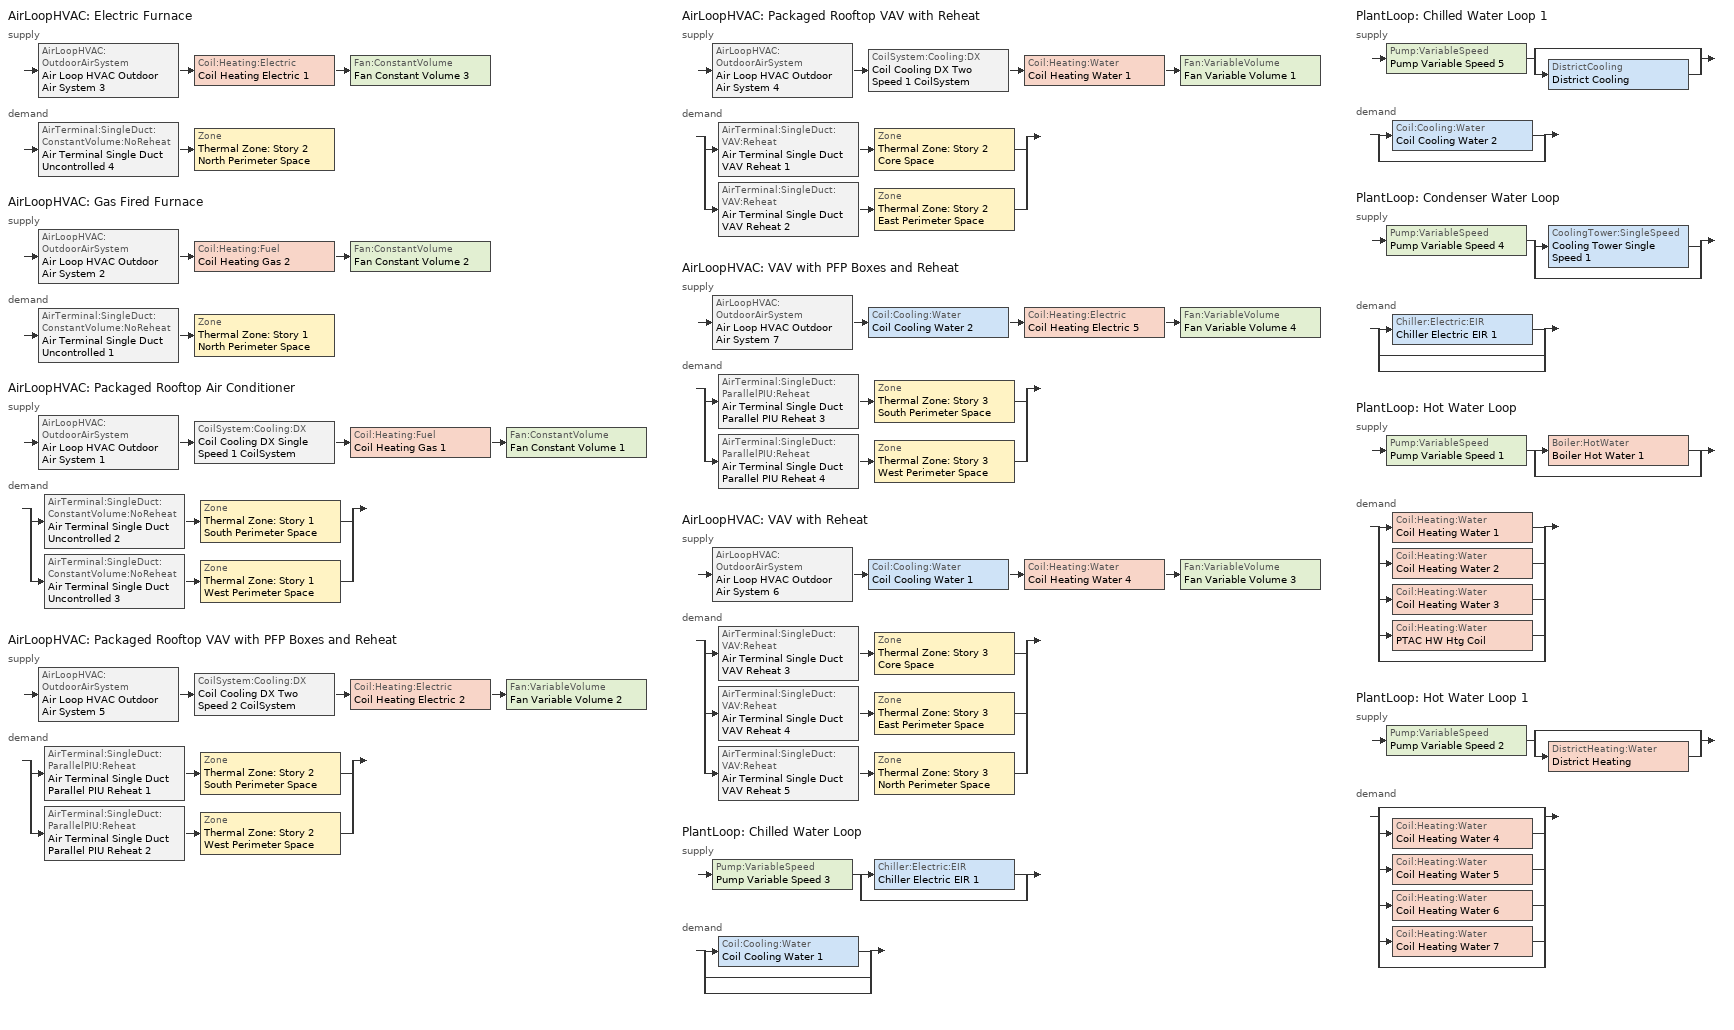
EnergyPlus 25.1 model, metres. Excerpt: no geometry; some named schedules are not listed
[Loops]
AirLoopHVAC 'Electric Furnace'
 supply: AirLoopHVAC:OutdoorAirSystem 'Air Loop HVAC Outdoor Air System 3' > Coil:Heating:Electric 'Coil Heating Electric 1' > Fan:ConstantVolume 'Fan Constant Volume 3'
 demand: AirTerminal:SingleDuct:ConstantVolume:NoReheat 'Air Terminal Single Duct Uncontrolled 4' > Zone 'Thermal Zone: Story 2 North Perimeter Space'
AirLoopHVAC 'Gas Fired Furnace'
 supply: AirLoopHVAC:OutdoorAirSystem 'Air Loop HVAC Outdoor Air System 2' > Coil:Heating:Fuel 'Coil Heating Gas 2' > Fan:ConstantVolume 'Fan Constant Volume 2'
 demand: AirTerminal:SingleDuct:ConstantVolume:NoReheat 'Air Terminal Single Duct Uncontrolled 1' > Zone 'Thermal Zone: Story 1 North Perimeter Space'
AirLoopHVAC 'Packaged Rooftop Air Conditioner'
 supply: AirLoopHVAC:OutdoorAirSystem 'Air Loop HVAC Outdoor Air System 1' > CoilSystem:Cooling:DX 'Coil Cooling DX Single Speed 1 CoilSystem' > Coil:Heating:Fuel 'Coil Heating Gas 1' > Fan:ConstantVolume 'Fan Constant Volume 1'
 demand: split
  | AirTerminal:SingleDuct:ConstantVolume:NoReheat 'Air Terminal Single Duct Uncontrolled 2' > Zone 'Thermal Zone: Story 1 South Perimeter Space'
  | AirTerminal:SingleDuct:ConstantVolume:NoReheat 'Air Terminal Single Duct Uncontrolled 3' > Zone 'Thermal Zone: Story 1 West Perimeter Space'
AirLoopHVAC 'Packaged Rooftop VAV with PFP Boxes and Reheat'
 supply: AirLoopHVAC:OutdoorAirSystem 'Air Loop HVAC Outdoor Air System 5' > CoilSystem:Cooling:DX 'Coil Cooling DX Two Speed 2 CoilSystem' > Coil:Heating:Electric 'Coil Heating Electric 2' > Fan:VariableVolume 'Fan Variable Volume 2'
 demand: split
  | AirTerminal:SingleDuct:ParallelPIU:Reheat 'Air Terminal Single Duct Parallel PIU Reheat 1' > Zone 'Thermal Zone: Story 2 South Perimeter Space'
  | AirTerminal:SingleDuct:ParallelPIU:Reheat 'Air Terminal Single Duct Parallel PIU Reheat 2' > Zone 'Thermal Zone: Story 2 West Perimeter Space'
AirLoopHVAC 'Packaged Rooftop VAV with Reheat'
 supply: AirLoopHVAC:OutdoorAirSystem 'Air Loop HVAC Outdoor Air System 4' > CoilSystem:Cooling:DX 'Coil Cooling DX Two Speed 1 CoilSystem' > Coil:Heating:Water 'Coil Heating Water 1' > Fan:VariableVolume 'Fan Variable Volume 1'
 demand: split
  | AirTerminal:SingleDuct:VAV:Reheat 'Air Terminal Single Duct VAV Reheat 1' > Zone 'Thermal Zone: Story 2 Core Space'
  | AirTerminal:SingleDuct:VAV:Reheat 'Air Terminal Single Duct VAV Reheat 2' > Zone 'Thermal Zone: Story 2 East Perimeter Space'
AirLoopHVAC 'VAV with PFP Boxes and Reheat'
 supply: AirLoopHVAC:OutdoorAirSystem 'Air Loop HVAC Outdoor Air System 7' > Coil:Cooling:Water 'Coil Cooling Water 2' > Coil:Heating:Electric 'Coil Heating Electric 5' > Fan:VariableVolume 'Fan Variable Volume 4'
 demand: split
  | AirTerminal:SingleDuct:ParallelPIU:Reheat 'Air Terminal Single Duct Parallel PIU Reheat 3' > Zone 'Thermal Zone: Story 3 South Perimeter Space'
  | AirTerminal:SingleDuct:ParallelPIU:Reheat 'Air Terminal Single Duct Parallel PIU Reheat 4' > Zone 'Thermal Zone: Story 3 West Perimeter Space'
AirLoopHVAC 'VAV with Reheat'
 supply: AirLoopHVAC:OutdoorAirSystem 'Air Loop HVAC Outdoor Air System 6' > Coil:Cooling:Water 'Coil Cooling Water 1' > Coil:Heating:Water 'Coil Heating Water 4' > Fan:VariableVolume 'Fan Variable Volume 3'
 demand: split
  | AirTerminal:SingleDuct:VAV:Reheat 'Air Terminal Single Duct VAV Reheat 3' > Zone 'Thermal Zone: Story 3 Core Space'
  | AirTerminal:SingleDuct:VAV:Reheat 'Air Terminal Single Duct VAV Reheat 4' > Zone 'Thermal Zone: Story 3 East Perimeter Space'
  | AirTerminal:SingleDuct:VAV:Reheat 'Air Terminal Single Duct VAV Reheat 5' > Zone 'Thermal Zone: Story 3 North Perimeter Space'
PlantLoop 'Chilled Water Loop'
 supply: Pump:VariableSpeed 'Pump Variable Speed 3' > split
  | Chiller:Electric:EIR 'Chiller Electric EIR 1'
  | bypass
 demand: split
  | Coil:Cooling:Water 'Coil Cooling Water 1'
  | bypass
  | bypass
PlantLoop 'Chilled Water Loop 1'
 supply: Pump:VariableSpeed 'Pump Variable Speed 5' > split
  | bypass
  | DistrictCooling 'District Cooling'
 demand: split
  | Coil:Cooling:Water 'Coil Cooling Water 2'
  | bypass
PlantLoop 'Condenser Water Loop'
 supply: Pump:VariableSpeed 'Pump Variable Speed 4' > split
  | CoolingTower:SingleSpeed 'Cooling Tower Single Speed 1'
  | bypass
 demand: split
  | Chiller:Electric:EIR 'Chiller Electric EIR 1'
  | bypass
  | bypass
PlantLoop 'Hot Water Loop'
 supply: Pump:VariableSpeed 'Pump Variable Speed 1' > split
  | Boiler:HotWater 'Boiler Hot Water 1'
  | bypass
 demand: split
  | Coil:Heating:Water 'Coil Heating Water 1'
  | Coil:Heating:Water 'Coil Heating Water 2'
  | Coil:Heating:Water 'Coil Heating Water 3'
  | Coil:Heating:Water 'PTAC HW Htg Coil'
  | bypass
PlantLoop 'Hot Water Loop 1'
 supply: Pump:VariableSpeed 'Pump Variable Speed 2' > split
  | bypass
  | DistrictHeating:Water 'District Heating'
 demand: split
  | bypass
  | Coil:Heating:Water 'Coil Heating Water 4'
  | Coil:Heating:Water 'Coil Heating Water 5'
  | Coil:Heating:Water 'Coil Heating Water 6'
  | Coil:Heating:Water 'Coil Heating Water 7'
  | bypass
[ZoneControl:Thermostat]
Name | Zone or ZoneList | Control Type Schedule | Control 1
Thermal Zone: Story 1 Core Space Thermostat | Thermal Zone: Story 1 Core Space | Thermal Zone: Story 1 Core Space Thermostat Schedule | Thermostat Setpoint Dual Setpoint 1
Thermal Zone: Story 1 North Perimeter Space Thermostat | Thermal Zone: Story 1 North Perimeter Space | Thermal Zone: Story 1 North Perimeter Space Thermostat Schedule | Thermostat Setpoint Dual Setpoint 3
Thermal Zone: Story 1 South Perimeter Space Thermostat | Thermal Zone: Story 1 South Perimeter Space | Thermal Zone: Story 1 South Perimeter Space Thermostat Schedule | Thermostat Setpoint Dual Setpoint 4
Thermal Zone: Story 1 West Perimeter Space Thermostat | Thermal Zone: Story 1 West Perimeter Space | Thermal Zone: Story 1 West Perimeter Space Thermostat Schedule | Thermostat Setpoint Dual Setpoint 5
Thermal Zone: Story 2 Core Space Thermostat | Thermal Zone: Story 2 Core Space | Thermal Zone: Story 2 Core Space Thermostat Schedule | Thermostat Setpoint Dual Setpoint 6
Thermal Zone: Story 2 East Perimeter Space Thermostat | Thermal Zone: Story 2 East Perimeter Space | Thermal Zone: Story 2 East Perimeter Space Thermostat Schedule | Thermostat Setpoint Dual Setpoint 7
Thermal Zone: Story 2 North Perimeter Space Thermostat | Thermal Zone: Story 2 North Perimeter Space | Thermal Zone: Story 2 North Perimeter Space Thermostat Schedule | Thermostat Setpoint Dual Setpoint 8
Thermal Zone: Story 2 South Perimeter Space Thermostat | Thermal Zone: Story 2 South Perimeter Space | Thermal Zone: Story 2 South Perimeter Space Thermostat Schedule | Thermostat Setpoint Dual Setpoint 9
Thermal Zone: Story 2 West Perimeter Space Thermostat | Thermal Zone: Story 2 West Perimeter Space | Thermal Zone: Story 2 West Perimeter Space Thermostat Schedule | Thermostat Setpoint Dual Setpoint 10
Thermal Zone: Story 3 Core Space Thermostat | Thermal Zone: Story 3 Core Space | Thermal Zone: Story 3 Core Space Thermostat Schedule | Thermostat Setpoint Dual Setpoint 11
Thermal Zone: Story 3 East Perimeter Space Thermostat | Thermal Zone: Story 3 East Perimeter Space | Thermal Zone: Story 3 East Perimeter Space Thermostat Schedule | Thermostat Setpoint Dual Setpoint 12
Thermal Zone: Story 3 North Perimeter Space Thermostat | Thermal Zone: Story 3 North Perimeter Space | Thermal Zone: Story 3 North Perimeter Space Thermostat Schedule | Thermostat Setpoint Dual Setpoint 13
Thermal Zone: Story 3 South Perimeter Space Thermostat | Thermal Zone: Story 3 South Perimeter Space | Thermal Zone: Story 3 South Perimeter Space Thermostat Schedule | Thermostat Setpoint Dual Setpoint 14
Thermal Zone: Story 3 West Perimeter Space Thermostat | Thermal Zone: Story 3 West Perimeter Space | Thermal Zone: Story 3 West Perimeter Space Thermostat Schedule | Thermostat Setpoint Dual Setpoint 15
[ThermostatSetpoint:DualSetpoint] Heating Setpoint Temperature Schedule=Large Office HtgSetp; Cooling Setpoint Temperature Schedule=Large Office ClgSetp
Thermostat Setpoint Dual Setpoint 1; Thermostat Setpoint Dual Setpoint 3; Thermostat Setpoint Dual Setpoint 4; Thermostat Setpoint Dual Setpoint 5; Thermostat Setpoint Dual Setpoint 6; Thermostat Setpoint Dual Setpoint 7; Thermostat Setpoint Dual Setpoint 8; Thermostat Setpoint Dual Setpoint 9; Thermostat Setpoint Dual Setpoint 10; Thermostat Setpoint Dual Setpoint 11; Thermostat Setpoint Dual Setpoint 12; Thermostat Setpoint Dual Setpoint 13; Thermostat Setpoint Dual Setpoint 14; Thermostat Setpoint Dual Setpoint 15
[ZoneHVAC:PackagedTerminalAirConditioner]
PTAC DX Clg HW Htg: Availability Schedule=Always On Discrete 1; Cooling Supply Air Flow Rate {m3/s}=Autosize; Heating Supply Air Flow Rate {m3/s}=Autosize; No Load Supply Air Flow Rate {m3/s}=Autosize; No Load Supply Air Flow Rate Control Set To Low Speed=No; Cooling Outdoor Air Flow Rate {m3/s}=Autosize; Heating Outdoor Air Flow Rate {m3/s}=Autosize; No Load Outdoor Air Flow Rate {m3/s}=Autosize; Supply Air Fan=PTAC Fan; Heating Coil=PTAC HW Htg Coil; Cooling Coil=PTAC 1 Spd DX Clg Coil; Fan Placement=DrawThrough; Supply Air Fan Operating Mode Schedule=Always Off Discrete
[Fan:OnOff]
PTAC Fan: Availability Schedule=Always On Discrete 1; Fan Total Efficiency=0.7; Pressure Rise {Pa}=250; Maximum Flow Rate {m3/s}=Autosize; Motor Efficiency=0.9; Motor In Airstream Fraction=1; Fan Power Ratio Function of Speed Ratio Curve=Fan On Off Power Curve; Fan Efficiency Ratio Function of Speed Ratio Curve=Fan On Off Efficiency Curve
[Coil:Heating:Water] U-Factor Times Area Value {W/K}=Autosize; Maximum Water Flow Rate {m3/s}=Autosize; Performance Input Method=UFactorTimesAreaAndDesignWaterFlowRate; Rated Capacity {W}=Autosize; Rated Inlet Water Temperature {C}=82.2; Rated Inlet Air Temperature {C}=16.6; Rated Outlet Water Temperature {C}=71.1; Rated Outlet Air Temperature {C}=32.2; Rated Ratio for Air and Water Convection=0.5
Name | Availability Schedule
PTAC HW Htg Coil | Always On Discrete 1
Coil Heating Water 2; Coil Heating Water 3; Coil Heating Water 5; Coil Heating Water 6; Coil Heating Water 7; Coil Heating Water 1; Coil Heating Water 4 | Always On Discrete
[Coil:Cooling:DX:SingleSpeed] Gross Rated Total Cooling Capacity {W}=Autosize; Gross Rated Sensible Heat Ratio=Autosize; Gross Rated Cooling COP {W/W}=3; Rated Air Flow Rate {m3/s}=Autosize; 2017 Rated Evaporator Fan Power Per Volume Flow Rate {W/(m3/s)}=773.3; Minimum Outdoor Dry-Bulb Temperature for Compressor Operation {C}=-25; Nominal Time for Condensate Removal to Begin {s}=0; Ratio of Initial Moisture Evaporation Rate and Steady State Latent Capacity=0; Maximum Cycling Rate {cycles/hr}=0; Latent Capacity Time Constant {s}=0; Condenser Type=AirCooled; Evaporative Condenser Effectiveness=0; Evaporative Condenser Pump Rated Power Consumption {W}=0; Crankcase Heater Capacity {W}=0; Maximum Outdoor Dry-Bulb Temperature for Crankcase Heater Operation {C}=0; Basin Heater Capacity {W/K}=0; Basin Heater Setpoint Temperature {C}=10
Name | Availability Schedule | Total Cooling Capacity Function of Temperature Curve | Total Cooling Capacity Function of Flow Fraction Curve | Energy Input Ratio Function of Temperature Curve | Energy Input Ratio Function of Flow Fraction Curve | Part Load Fraction Correlation Curve
PTAC 1 Spd DX Clg Coil | Always On Discrete 1 | OS:Curve:Biquadratic 13 | OS:Curve:Quadratic 17 | OS:Curve:Biquadratic 14 | OS:Curve:Quadratic 18 | OS:Curve:Quadratic 19
Coil Cooling DX Single Speed 1 | Always On Discrete | Curve Biquadratic 1 | Curve Quadratic 1 | Curve Biquadratic 2 | Curve Quadratic 2 | Curve Quadratic 3
[Zone equipment]
Thermal Zone: Story 1 Core Space: PTAC DX Clg HW Htg
Thermal Zone: Story 1 North Perimeter Space: Air Terminal Single Duct Uncontrolled 1
Thermal Zone: Story 1 South Perimeter Space: Air Terminal Single Duct Uncontrolled 2
Thermal Zone: Story 1 West Perimeter Space: Air Terminal Single Duct Uncontrolled 3
Thermal Zone: Story 2 Core Space: Air Terminal Single Duct VAV Reheat 1
Thermal Zone: Story 2 East Perimeter Space: Air Terminal Single Duct VAV Reheat 2
Thermal Zone: Story 2 North Perimeter Space: Air Terminal Single Duct Uncontrolled 4
Thermal Zone: Story 2 South Perimeter Space: Air Terminal Single Duct Parallel PIU Reheat 1
Thermal Zone: Story 2 West Perimeter Space: Air Terminal Single Duct Parallel PIU Reheat 2
Thermal Zone: Story 3 Core Space: Air Terminal Single Duct VAV Reheat 3
Thermal Zone: Story 3 East Perimeter Space: Air Terminal Single Duct VAV Reheat 4
Thermal Zone: Story 3 North Perimeter Space: Air Terminal Single Duct VAV Reheat 5
Thermal Zone: Story 3 South Perimeter Space: Air Terminal Single Duct Parallel PIU Reheat 3
Thermal Zone: Story 3 West Perimeter Space: Air Terminal Single Duct Parallel PIU Reheat 4
[Sizing:Zone] Zone Cooling Design Supply Air Temperature Input Method=SupplyAirTemperature; Zone Cooling Design Supply Air Temperature {C}=14; Zone Heating Design Supply Air Temperature Input Method=SupplyAirTemperature; Zone Heating Design Supply Air Temperature {C}=40; Zone Cooling Design Supply Air Humidity Ratio {kgWater/kgDryAir}=0.0085; Zone Heating Design Supply Air Humidity Ratio {kgWater/kgDryAir}=0.008; Cooling Design Air Flow Method=DesignDay; Cooling Design Air Flow Rate {m3/s}=0; Cooling Minimum Air Flow per Zone Floor Area {m3/s-m2}=0.000762; Cooling Minimum Air Flow {m3/s}=0; Cooling Minimum Air Flow Fraction=0; Heating Design Air Flow Method=DesignDay; Heating Design Air Flow Rate {m3/s}=0; Heating Maximum Air Flow per Zone Floor Area {m3/s-m2}=0.002032; Heating Maximum Air Flow {m3/s}=0.141576; Heating Maximum Air Flow Fraction=0.3; Account for Dedicated Outdoor Air System=No; Dedicated Outdoor Air System Control Strategy=NeutralSupplyAir; Dedicated Outdoor Air Low Setpoint Temperature for Design {C}=autosize; Dedicated Outdoor Air High Setpoint Temperature for Design {C}=autosize; Zone Load Sizing Method=Sensible Load Only No Latent Load; Zone Latent Cooling Design Supply Air Humidity Ratio Input Method=HumidityRatioDifference; Zone Cooling Design Supply Air Humidity Ratio Difference {kgWater/kgDryAir}=0.005; Zone Latent Heating Design Supply Air Humidity Ratio Input Method=HumidityRatioDifference; Zone Humidification Design Supply Air Humidity Ratio Difference {kgWater/kgDryAir}=0.005
Name | Design Specification Outdoor Air Object | Design Specification Zone Air Distribution Object
Thermal Zone: Story 1 Core Space | 90.1-2007 - Office - OpenOffice Ventilation | Thermal Zone: Story 1 Core Space Design Spec Zone Air Dist
Thermal Zone: Story 1 North Perimeter Space | 90.1-2007 - Office - OpenOffice Ventilation | Thermal Zone: Story 1 North Perimeter Space Design Spec Zone Air Dist
Thermal Zone: Story 1 South Perimeter Space | 90.1-2007 - Office - OpenOffice Ventilation | Thermal Zone: Story 1 South Perimeter Space Design Spec Zone Air Dist
Thermal Zone: Story 1 West Perimeter Space | 90.1-2007 - Office - OpenOffice Ventilation | Thermal Zone: Story 1 West Perimeter Space Design Spec Zone Air Dist
Thermal Zone: Story 2 Core Space | 90.1-2007 - Office - OpenOffice Ventilation | Thermal Zone: Story 2 Core Space Design Spec Zone Air Dist
Thermal Zone: Story 2 East Perimeter Space | 90.1-2007 - Office - OpenOffice Ventilation | Thermal Zone: Story 2 East Perimeter Space Design Spec Zone Air Dist
Thermal Zone: Story 2 North Perimeter Space | 90.1-2007 - Office - OpenOffice Ventilation | Thermal Zone: Story 2 North Perimeter Space Design Spec Zone Air Dist
Thermal Zone: Story 2 South Perimeter Space | 90.1-2007 - Office - OpenOffice Ventilation | Thermal Zone: Story 2 South Perimeter Space Design Spec Zone Air Dist
Thermal Zone: Story 2 West Perimeter Space | 90.1-2007 - Office - OpenOffice Ventilation | Thermal Zone: Story 2 West Perimeter Space Design Spec Zone Air Dist
Thermal Zone: Story 3 Core Space | 90.1-2007 - Office - OpenOffice Ventilation | Thermal Zone: Story 3 Core Space Design Spec Zone Air Dist
Thermal Zone: Story 3 East Perimeter Space | 90.1-2007 - Office - Corridor Ventilation | Thermal Zone: Story 3 East Perimeter Space Design Spec Zone Air Dist
Thermal Zone: Story 3 North Perimeter Space | 90.1-2007 - Office - OpenOffice Ventilation | Thermal Zone: Story 3 North Perimeter Space Design Spec Zone Air Dist
Thermal Zone: Story 3 South Perimeter Space | 90.1-2007 - Office - OpenOffice Ventilation | Thermal Zone: Story 3 South Perimeter Space Design Spec Zone Air Dist
Thermal Zone: Story 3 West Perimeter Space | 90.1-2007 - Office - OpenOffice Ventilation | Thermal Zone: Story 3 West Perimeter Space Design Spec Zone Air Dist
[DesignSpecification:ZoneAirDistribution] Zone Air Distribution Effectiveness in Cooling Mode=1; Zone Air Distribution Effectiveness in Heating Mode=1
Thermal Zone: Story 1 Core Space Design Spec Zone Air Dist; Thermal Zone: Story 1 North Perimeter Space Design Spec Zone Air Dist; Thermal Zone: Story 1 South Perimeter Space Design Spec Zone Air Dist; Thermal Zone: Story 1 West Perimeter Space Design Spec Zone Air Dist; Thermal Zone: Story 2 Core Space Design Spec Zone Air Dist; Thermal Zone: Story 2 East Perimeter Space Design Spec Zone Air Dist; Thermal Zone: Story 2 North Perimeter Space Design Spec Zone Air Dist; Thermal Zone: Story 2 South Perimeter Space Design Spec Zone Air Dist; Thermal Zone: Story 2 West Perimeter Space Design Spec Zone Air Dist; Thermal Zone: Story 3 Core Space Design Spec Zone Air Dist; Thermal Zone: Story 3 East Perimeter Space Design Spec Zone Air Dist; Thermal Zone: Story 3 North Perimeter Space Design Spec Zone Air Dist; Thermal Zone: Story 3 South Perimeter Space Design Spec Zone Air Dist; Thermal Zone: Story 3 West Perimeter Space Design Spec Zone Air Dist
[DesignSpecification:OutdoorAir] Outdoor Air Method=Sum; Outdoor Air Flow per Zone Floor Area {m3/s-m2}=0.0003048; Outdoor Air Flow per Zone {m3/s}=0; Outdoor Air Flow Air Changes per Hour {1/hr}=0
Name | Outdoor Air Flow per Person {m3/s-person}
90.1-2007 - Office - OpenOffice Ventilation | 0.00235974
90.1-2007 - Office - Corridor Ventilation | 0
[Coil:Heating:Electric] Availability Schedule=Always On Discrete; Efficiency=1; Nominal Capacity {W}=Autosize
Coil Heating Electric 3; Coil Heating Electric 4; Coil Heating Electric 6; Coil Heating Electric 7; Coil Heating Electric 1; Coil Heating Electric 2; Coil Heating Electric 5
[AirTerminal:SingleDuct:ConstantVolume:NoReheat] Availability Schedule=Always On Discrete; Maximum Air Flow Rate {m3/s}=AutoSize
Air Terminal Single Duct Uncontrolled 1; Air Terminal Single Duct Uncontrolled 2; Air Terminal Single Duct Uncontrolled 3; Air Terminal Single Duct Uncontrolled 4
[Controller:MechanicalVentilation] Availability Schedule=Always On Discrete; Demand Controlled Ventilation=No; System Outdoor Air Method=ZoneSum; Zone Maximum Outdoor Air Fraction=1; Design Specification Outdoor Air Object Name 1=90.1-2007 - Office - OpenOffice Ventilation
Name | Zone or ZoneList 1 | Design Specification Zone Air Distribution Object Name 1 | Zone or ZoneList 2 | Design Specification Outdoor Air Object Name 2 | Design Specification Zone Air Distribution Object Name 2 | Zone or ZoneList 3 | Design Specification Outdoor Air Object Name 3 | Design Specification Zone Air Distribution Object Name 3
Controller Mechanical Ventilation 2 | Thermal Zone: Story 1 North Perimeter Space | Thermal Zone: Story 1 North Perimeter Space Design Spec Zone Air Dist
Controller Mechanical Ventilation 1 | Thermal Zone: Story 1 South Perimeter Space | Thermal Zone: Story 1 South Perimeter Space Design Spec Zone Air Dist | Thermal Zone: Story 1 West Perimeter Space | 90.1-2007 - Office - OpenOffice Ventilation | Thermal Zone: Story 1 West Perimeter Space Design Spec Zone Air Dist
Controller Mechanical Ventilation 4 | Thermal Zone: Story 2 Core Space | Thermal Zone: Story 2 Core Space Design Spec Zone Air Dist | Thermal Zone: Story 2 East Perimeter Space | 90.1-2007 - Office - OpenOffice Ventilation | Thermal Zone: Story 2 East Perimeter Space Design Spec Zone Air Dist
Controller Mechanical Ventilation 3 | Thermal Zone: Story 2 North Perimeter Space | Thermal Zone: Story 2 North Perimeter Space Design Spec Zone Air Dist
Controller Mechanical Ventilation 5 | Thermal Zone: Story 2 South Perimeter Space | Thermal Zone: Story 2 South Perimeter Space Design Spec Zone Air Dist | Thermal Zone: Story 2 West Perimeter Space | 90.1-2007 - Office - OpenOffice Ventilation | Thermal Zone: Story 2 West Perimeter Space Design Spec Zone Air Dist
Controller Mechanical Ventilation 6 | Thermal Zone: Story 3 Core Space | Thermal Zone: Story 3 Core Space Design Spec Zone Air Dist | Thermal Zone: Story 3 East Perimeter Space | 90.1-2007 - Office - Corridor Ventilation | Thermal Zone: Story 3 East Perimeter Space Design Spec Zone Air Dist | Thermal Zone: Story 3 North Perimeter Space | 90.1-2007 - Office - OpenOffice Ventilation | Thermal Zone: Story 3 North Perimeter Space Design Spec Zone Air Dist
Controller Mechanical Ventilation 7 | Thermal Zone: Story 3 South Perimeter Space | Thermal Zone: Story 3 South Perimeter Space Design Spec Zone Air Dist | Thermal Zone: Story 3 West Perimeter Space | 90.1-2007 - Office - OpenOffice Ventilation | Thermal Zone: Story 3 West Perimeter Space Design Spec Zone Air Dist
[AirTerminal:SingleDuct:VAV:Reheat] Availability Schedule=Always On Discrete; Maximum Air Flow Rate {m3/s}=Autosize; Zone Minimum Air Flow Input Method=Constant; Constant Minimum Air Flow Fraction=0.3; Fixed Minimum Air Flow Rate {m3/s}=0; Maximum Hot Water or Steam Flow Rate {m3/s}=Autosize; Minimum Hot Water or Steam Flow Rate {m3/s}=0; Convergence Tolerance=0.001; Damper Heating Action=Normal; Maximum Flow per Zone Floor Area During Reheat {m3/s-m2}=Autocalculate; Maximum Flow Fraction During Reheat=Autocalculate; Maximum Reheat Air Temperature {C}=35
Name | Reheat Coil
Air Terminal Single Duct VAV Reheat 1 | Coil Heating Water 2
Air Terminal Single Duct VAV Reheat 2 | Coil Heating Water 3
Air Terminal Single Duct VAV Reheat 3 | Coil Heating Water 5
Air Terminal Single Duct VAV Reheat 4 | Coil Heating Water 6
Air Terminal Single Duct VAV Reheat 5 | Coil Heating Water 7
[AirTerminal:SingleDuct:ParallelPIU:Reheat] Availability Schedule=Always On Discrete; Maximum Primary Air Flow Rate {m3/s}=Autosize; Maximum Secondary Air Flow Rate {m3/s}=Autosize; Minimum Primary Air Flow Fraction=Autosize; Fan On Flow Fraction=Autosize; Maximum Hot Water or Steam Flow Rate {m3/s}=Autosize; Minimum Hot Water or Steam Flow Rate {m3/s}=0; Convergence Tolerance=0.001
Name | Fan | Reheat Coil
Air Terminal Single Duct Parallel PIU Reheat 1 | Fan Constant Volume 4 | Coil Heating Electric 3
Air Terminal Single Duct Parallel PIU Reheat 2 | Fan Constant Volume 5 | Coil Heating Electric 4
Air Terminal Single Duct Parallel PIU Reheat 3 | Fan Constant Volume 6 | Coil Heating Electric 6
Air Terminal Single Duct Parallel PIU Reheat 4 | Fan Constant Volume 7 | Coil Heating Electric 7
[Fan:ConstantVolume] Availability Schedule=Always On Discrete; Fan Total Efficiency=0.7; Maximum Flow Rate {m3/s}=AutoSize; Motor Efficiency=0.9; Motor In Airstream Fraction=1
Name | Pressure Rise {Pa}
Fan Constant Volume 4; Fan Constant Volume 5; Fan Constant Volume 6; Fan Constant Volume 7 | 300
Fan Constant Volume 3; Fan Constant Volume 2; Fan Constant Volume 1 | 500
[AirLoopHVAC] Design Supply Air Flow Rate {m3/s}=AutoSize
Electric Furnace; Gas Fired Furnace; Packaged Rooftop Air Conditioner; Packaged Rooftop VAV with PFP Boxes and Reheat; Packaged Rooftop VAV with Reheat; VAV with PFP Boxes and Reheat; VAV with Reheat
[Sizing:System] Type of Load to Size On=Sensible; Design Outdoor Air Flow Rate {m3/s}=Autosize; Preheat Design Temperature {C}=7; Preheat Design Humidity Ratio {kgWater/kgDryAir}=0.008; Precool Design Temperature {C}=12.8; Precool Design Humidity Ratio {kgWater/kgDryAir}=0.008; Central Cooling Design Supply Air Temperature {C}=12.8; Type of Zone Sum to Use=NonCoincident; 100% Outdoor Air in Cooling=Yes; 100% Outdoor Air in Heating=Yes; Central Cooling Design Supply Air Humidity Ratio {kgWater/kgDryAir}=0.0085; Central Heating Design Supply Air Humidity Ratio {kgWater/kgDryAir}=0.008; Cooling Supply Air Flow Rate Method=DesignDay; Cooling Supply Air Flow Rate {m3/s}=0; Heating Supply Air Flow Rate Method=DesignDay; Heating Supply Air Flow Rate {m3/s}=0; System Outdoor Air Method=ZoneSum; Zone Maximum Outdoor Air Fraction=1; Cooling Design Capacity Method=CoolingDesignCapacity; Cooling Design Capacity {W}=autosize; Heating Design Capacity Method=HeatingDesignCapacity; Heating Design Capacity {W}=autosize; Central Cooling Capacity Control Method=OnOff
Name | Central Heating Maximum System Air Flow Ratio | Central Heating Design Supply Air Temperature {C}
Electric Furnace; Gas Fired Furnace; Packaged Rooftop Air Conditioner | 1 | 40
Packaged Rooftop VAV with PFP Boxes and Reheat; VAV with PFP Boxes and Reheat | 0.3 | 16.7
Packaged Rooftop VAV with Reheat; VAV with Reheat | 0.3 | 12.8
[Controller:OutdoorAir] Minimum Outdoor Air Flow Rate {m3/s}=Autosize; Maximum Outdoor Air Flow Rate {m3/s}=Autosize; Economizer Control Type=NoEconomizer; Economizer Control Action Type=ModulateFlow; Economizer Maximum Limit Dry-Bulb Temperature {C}=28; Economizer Maximum Limit Enthalpy {J/kg}=64000; Economizer Minimum Limit Dry-Bulb Temperature {C}=-100; Lockout Type=NoLockout; Minimum Limit Type=FixedMinimum; High Humidity Control=No; High Humidity Outdoor Air Flow Ratio=1; Control High Indoor Humidity Based on Outdoor Humidity Ratio=Yes; Heat Recovery Bypass Control Type=BypassWhenWithinEconomizerLimits
Name | Mechanical Ventilation Controller
Controller Outdoor Air 3 | Controller Mechanical Ventilation 3
Controller Outdoor Air 2 | Controller Mechanical Ventilation 2
Controller Outdoor Air 1 | Controller Mechanical Ventilation 1
Controller Outdoor Air 5 | Controller Mechanical Ventilation 5
Controller Outdoor Air 4 | Controller Mechanical Ventilation 4
Controller Outdoor Air 7 | Controller Mechanical Ventilation 7
Controller Outdoor Air 6 | Controller Mechanical Ventilation 6
[SetpointManager:MixedAir] Control Variable=Temperature
Node 50 OS Default SPM; Node 51 OS Default SPM; Node 40 OS Default SPM; Node 41 OS Default SPM; Node 27 OS Default SPM; Node 28 OS Default SPM; Node 29 OS Default SPM; Node 91 OS Default SPM; Node 92 OS Default SPM; Node 93 OS Default SPM; Node 60 OS Default SPM; Node 61 OS Default SPM; Node 62 OS Default SPM; Node 180 OS Default SPM; Node 181 OS Default SPM; Node 182 OS Default SPM; Node 108 OS Default SPM; Node 109 OS Default SPM; Node 110 OS Default SPM
[SetpointManager:SingleZone:Reheat] Control Variable=Temperature; Minimum Supply Air Temperature {C}=-99; Maximum Supply Air Temperature {C}=99
Name | Control Zone
Setpoint Manager Single Zone Reheat 3 | Thermal Zone: Story 2 North Perimeter Space
Setpoint Manager Single Zone Reheat 2 | Thermal Zone: Story 1 North Perimeter Space
Setpoint Manager Single Zone Reheat 1 | Thermal Zone: Story 1 South Perimeter Space
[Coil:Heating:Fuel] Availability Schedule=Always On Discrete; Fuel Type=NaturalGas; Burner Efficiency=0.8; Nominal Capacity {W}=AutoSize; On Cycle Parasitic Electric Load {W}=0; Off Cycle Parasitic Fuel Load {W}=0
Coil Heating Gas 2; Coil Heating Gas 1
[CoilSystem:Cooling:DX] Availability Schedule=Always On Discrete
Name | Cooling Coil
Coil Cooling DX Single Speed 1 CoilSystem | Coil Cooling DX Single Speed 1
Coil Cooling DX Two Speed 2 CoilSystem | Coil Cooling DX Two Speed 2
Coil Cooling DX Two Speed 1 CoilSystem | Coil Cooling DX Two Speed 1
[Coil:Cooling:DX:TwoSpeed] Availability Schedule=Always On Discrete; High Speed Gross Rated Total Cooling Capacity {W}=Autosize; High Speed Rated Sensible Heat Ratio=Autosize; High Speed Gross Rated Cooling COP {W/W}=3; High Speed Rated Air Flow Rate {m3/s}=Autosize; Low Speed Gross Rated Total Cooling Capacity {W}=Autosize; Low Speed Gross Rated Sensible Heat Ratio=0.69; Low Speed Gross Rated Cooling COP {W/W}=3; Low Speed Rated Air Flow Rate {m3/s}=Autosize; Condenser Type=AirCooled; Minimum Outdoor Dry-Bulb Temperature for Compressor Operation {C}=-25; High Speed Evaporative Condenser Effectiveness=0; Low Speed Evaporative Condenser Effectiveness=0; Basin Heater Capacity {W/K}=10; Basin Heater Setpoint Temperature {C}=2
Name | Total Cooling Capacity Function of Temperature Curve | Total Cooling Capacity Function of Flow Fraction Curve | Energy Input Ratio Function of Temperature Curve | Energy Input Ratio Function of Flow Fraction Curve | Part Load Fraction Correlation Curve | Low Speed Total Cooling Capacity Function of Temperature Curve | Low Speed Energy Input Ratio Function of Temperature Curve
Coil Cooling DX Two Speed 2 | Curve Biquadratic 7 | Curve Quadratic 7 | Curve Biquadratic 8 | Curve Quadratic 8 | Curve Quadratic 9 | Curve Biquadratic 9 | Curve Biquadratic 10
Coil Cooling DX Two Speed 1 | Curve Biquadratic 3 | Curve Quadratic 4 | Curve Biquadratic 4 | Curve Quadratic 5 | Curve Quadratic 6 | Curve Biquadratic 5 | Curve Biquadratic 6
[Fan:VariableVolume] Availability Schedule=Always On Discrete; Fan Total Efficiency=0.6045; Pressure Rise {Pa}=500; Maximum Flow Rate {m3/s}=AutoSize; Fan Power Minimum Flow Rate Input Method=FixedFlowRate; Fan Power Minimum Flow Fraction=0; Fan Power Minimum Air Flow Rate {m3/s}=0; Motor Efficiency=0.93; Motor In Airstream Fraction=1; Fan Power Coefficient 1=0.0407599; Fan Power Coefficient 2=0.088045; Fan Power Coefficient 3=-0.0729261; Fan Power Coefficient 4=0.94374; Fan Power Coefficient 5=0
Fan Variable Volume 2; Fan Variable Volume 1; Fan Variable Volume 4; Fan Variable Volume 3
[SetpointManager:Scheduled] Control Variable=Temperature
Name | Schedule
Setpoint Manager Scheduled 3 | Deck_Temperature 1
Setpoint Manager Scheduled 1 | Deck_Temperature
Setpoint Manager Scheduled 7 | Deck_Temperature 3
Setpoint Manager Scheduled 4 | Deck_Temperature 2
Setpoint Manager Scheduled 5 | Hot_Water_Temperature 1
Setpoint Manager Scheduled 6 | Chilled_Water_Temperature 1
Setpoint Manager Scheduled 8 | Chilled_Water_Temperature 2
Setpoint Manager Scheduled 2 | Hot_Water_Temperature
[Controller:WaterCoil] Control Variable=Temperature; Actuator Variable=Flow; Controller Convergence Tolerance {deltaC}=Autosize; Maximum Actuated Flow {m3/s}=Autosize; Minimum Actuated Flow {m3/s}=0
Name | Action
Controller Water Coil 1; Controller Water Coil 2 | Normal
Controller Water Coil 4; Controller Water Coil 3 | Reverse
[Coil:Cooling:Water] Availability Schedule=Always On Discrete; Design Water Flow Rate {m3/s}=Autosize; Design Air Flow Rate {m3/s}=Autosize; Design Inlet Water Temperature {C}=Autosize; Design Inlet Air Temperature {C}=Autosize; Design Outlet Air Temperature {C}=Autosize; Design Inlet Air Humidity Ratio {kgWater/kgDryAir}=Autosize; Design Outlet Air Humidity Ratio {kgWater/kgDryAir}=Autosize; Type of Analysis=SimpleAnalysis; Heat Exchanger Configuration=CounterFlow
Coil Cooling Water 2; Coil Cooling Water 1
[PlantLoop] Fluid Type=Water; Maximum Loop Temperature {C}=100; Minimum Loop Temperature {C}=0; Maximum Loop Flow Rate {m3/s}=Autosize; Minimum Loop Flow Rate {m3/s}=0; Plant Loop Volume {m3}=Autocalculate; Load Distribution Scheme=Optimal; Plant Loop Demand Calculation Scheme=SingleSetpoint; Common Pipe Simulation=None
Name | Plant Equipment Operation Scheme
Chilled Water Loop | Chilled Water Loop Operation Scheme List
Chilled Water Loop 1 | Chilled Water Loop 1 Operation Scheme List
Condenser Water Loop | Condenser Water Loop Operation Scheme List
Hot Water Loop | Hot Water Loop Operation Scheme List
Hot Water Loop 1 | Hot Water Loop 1 Operation Scheme List
[PlantEquipmentOperationSchemes] Control Scheme 1 Schedule=Always On Discrete
Name | Control Scheme 1
Chilled Water Loop Operation Scheme List | Chilled Water Loop Cooling Operation Scheme
Chilled Water Loop 1 Operation Scheme List | Chilled Water Loop 1 Cooling Operation Scheme
Condenser Water Loop Operation Scheme List | Condenser Water Loop Cooling Operation Scheme
Hot Water Loop Operation Scheme List | Hot Water Loop Heating Operation Scheme
Hot Water Loop 1 Operation Scheme List | Hot Water Loop 1 Heating Operation Scheme
[PlantEquipmentOperation:CoolingLoad] Load Range 1 Lower Limit {W}=0; Load Range 1 Upper Limit {W}=1000000000
Name | Range 1 Equipment List
Chilled Water Loop Cooling Operation Scheme | Chilled Water Loop Cooling Equipment List
Chilled Water Loop 1 Cooling Operation Scheme | Chilled Water Loop 1 Cooling Equipment List
Condenser Water Loop Cooling Operation Scheme | Condenser Water Loop Cooling Equipment List
[PlantEquipmentList]
Chilled Water Loop Cooling Equipment List: Chiller Electric EIR 1
Chilled Water Loop 1 Cooling Equipment List: District Cooling
Condenser Water Loop Cooling Equipment List: Cooling Tower Single Speed 1
Hot Water Loop Heating Equipment List: Boiler Hot Water 1
Hot Water Loop 1 Heating Equipment List: District Heating
[Sizing:Plant]
Name | Loop Type | Design Loop Exit Temperature {C} | Loop Design Temperature Difference {deltaC}
Chilled Water Loop; Chilled Water Loop 1 | Cooling | 7.22 | 6.67
Condenser Water Loop | Condenser | 29.4 | 5.6
Hot Water Loop; Hot Water Loop 1 | Heating | 82 | 11
[Pump:VariableSpeed] Design Maximum Flow Rate {m3/s}=Autosize; Design Pump Head {Pa}=179352; Design Power Consumption {W}=Autosize; Motor Efficiency=0.9; Fraction of Motor Inefficiencies to Fluid Stream=0; Coefficient 1 of the Part Load Performance Curve=0; Coefficient 2 of the Part Load Performance Curve=1; Coefficient 3 of the Part Load Performance Curve=0; Coefficient 4 of the Part Load Performance Curve=0; Design Minimum Flow Rate {m3/s}=0; Pump Control Type=Intermittent
Pump Variable Speed 3; Pump Variable Speed 5; Pump Variable Speed 4; Pump Variable Speed 1; Pump Variable Speed 2
[Chiller:Electric:EIR]
Chiller Electric EIR 1: Reference Capacity {W}=Autosize; Reference COP {W/W}=5.5; Reference Leaving Chilled Water Temperature {C}=6.67; Reference Entering Condenser Fluid Temperature {C}=29.4; Reference Chilled Water Flow Rate {m3/s}=Autosize; Reference Condenser Fluid Flow Rate {m3/s}=Autosize; Cooling Capacity Function of Temperature Curve=Curve Biquadratic 11; Electric Input to Cooling Output Ratio Function of Temperature Curve=Curve Biquadratic 12; Electric Input to Cooling Output Ratio Function of Part Load Ratio Curve=Curve Quadratic 10; Minimum Part Load Ratio=0.1; Maximum Part Load Ratio=1; Optimum Part Load Ratio=1; Minimum Unloading Ratio=0.2; Condenser Type=WaterCooled; Condenser Fan Power Ratio {W/W}=0; Fraction of Compressor Electric Consumption Rejected by Condenser=1; Leaving Chilled Water Lower Temperature Limit {C}=2; Chiller Flow Mode=NotModulated; Design Heat Recovery Water Flow Rate {m3/s}=0; Sizing Factor=1
[DistrictCooling]
District Cooling: Nominal Capacity {W}=1000000
[CoolingTower:SingleSpeed]
Cooling Tower Single Speed 1: Design Water Flow Rate {m3/s}=Autosize; Design Air Flow Rate {m3/s}=Autosize; Design Fan Power {W}=Autosize; Design U-Factor Times Area Value {W/K}=Autosize; Free Convection Regime Air Flow Rate {m3/s}=Autosize; Free Convection Regime Air Flow Rate Sizing Factor=0.1; Free Convection Regime U-Factor Times Area Value {W/K}=Autosize; Free Convection U-Factor Times Area Value Sizing Factor=0.1; Performance Input Method=UFactorTimesAreaAndDesignWaterFlowRate; Heat Rejection Capacity and Nominal Capacity Sizing Ratio=1.25; Free Convection Capacity {W}=0; Free Convection Nominal Capacity Sizing Factor=0.1; Design Inlet Air Dry-Bulb Temperature {C}=35; Design Inlet Air Wet-Bulb Temperature {C}=25.6; Design Approach Temperature {deltaC}=Autosize; Design Range Temperature {deltaC}=Autosize; Basin Heater Capacity {W/K}=0; Basin Heater Setpoint Temperature {C}=2; Evaporation Loss Factor {percent/K}=0.2; Drift Loss Percent {percent}=0.008; Blowdown Concentration Ratio=3; Capacity Control=FanCycling; Number of Cells=1; Cell Control=MinimalCell; Cell Minimum  Water Flow Rate Fraction=0.33; Cell Maximum Water Flow Rate Fraction=2.5; Sizing Factor=1
[PlantEquipmentOperation:HeatingLoad] Load Range 1 Lower Limit {W}=0; Load Range 1 Upper Limit {W}=1000000000
Name | Range 1 Equipment List
Hot Water Loop Heating Operation Scheme | Hot Water Loop Heating Equipment List
Hot Water Loop 1 Heating Operation Scheme | Hot Water Loop 1 Heating Equipment List
[Boiler:HotWater]
Boiler Hot Water 1: Fuel Type=FuelOilNo1; Nominal Capacity {W}=Autosize; Nominal Thermal Efficiency=0.8; Efficiency Curve Temperature Evaluation Variable=LeavingBoiler; Normalized Boiler Efficiency Curve=Boiler Efficiency; Design Water Flow Rate {m3/s}=Autosize; Minimum Part Load Ratio=0; Maximum Part Load Ratio=1; Optimum Part Load Ratio=1; Water Outlet Upper Temperature Limit {C}=99; Boiler Flow Mode=ConstantFlow; On Cycle Parasitic Electric Load {W}=0; Sizing Factor=1
[DistrictHeating:Water]
District Heating: Nominal Capacity {W}=1000000
[SetpointManager:FollowOutdoorAirTemperature]
Setpoint Manager Follow Outdoor Air Temperature 1: Control Variable=Temperature; Reference Temperature Type=OutdoorAirWetBulb; Offset Temperature Difference {deltaC}=1.5; Maximum Setpoint Temperature {C}=80; Minimum Setpoint Temperature {C}=6
[Schedule:Compact]
Thermal Zone: Story 1 Core Space Thermostat Schedule; Thermal Zone: Story 1 North Perimeter Space Thermostat Schedule; Thermal Zone: Story 1 South Perimeter Space Thermostat Schedule; Thermal Zone: Story 1 West Perimeter Space Thermostat Schedule; Thermal Zone: Story 2 Core Space Thermostat Schedule; Thermal Zone: Story 2 East Perimeter Space Thermostat Schedule; Thermal Zone: Story 2 North Perimeter Space Thermostat Schedule; Thermal Zone: Story 2 South Perimeter Space Thermostat Schedule; Thermal Zone: Story 2 West Perimeter Space Thermostat Schedule; Thermal Zone: Story 3 Core Space Thermostat Schedule; Thermal Zone: Story 3 East Perimeter Space Thermostat Schedule; Thermal Zone: Story 3 North Perimeter Space Thermostat Schedule; Thermal Zone: Story 3 South Perimeter Space Thermostat Schedule; Thermal Zone: Story 3 West Perimeter Space Thermostat Schedule: Through: 12/31, For: AllDays, Until: 24:00, 4
[Schedule:Day:Interval]
Large Office HtgSetp Rule 1 Day Schedule; Large Office HtgSetp Summer Design Day: No, 24:00, 15.6
Large Office HtgSetp Default Schedule: No, 06:00, 15.6, 22:00, 21, 24:00, 15.6
Large Office HtgSetp Rule 2 Day Schedule: No, 06:00, 15.6, 18:00, 21, 24:00, 15.6
Large Office HtgSetp Winter Design Day: No, 24:00, 21
Large Office ClgSetp Rule 1 Day Schedule; Large Office ClgSetp Winter Design Day: No, 24:00, 26.7
Large Office ClgSetp Default Schedule; Large Office ClgSetp Summer Design Day: No, 06:00, 26.7, 22:00, 24, 24:00, 26.7
Large Office ClgSetp Rule 2 Day Schedule: No, 06:00, 26.7, 18:00, 24, 24:00, 26.7
Chilled_Water_Temperature_Default 1; Chilled_Water_Temperature_Default 2; Chilled_Water_Temperature_Summer_Design_Day 1; Chilled_Water_Temperature_Summer_Design_Day 2; Chilled_Water_Temperature_Winter_Design_Day 1; Chilled_Water_Temperature_Winter_Design_Day 2: No, 24:00, 6.7
Deck_Temperature_Default; Deck_Temperature_Default 1; Deck_Temperature_Default 2; Deck_Temperature_Default 3; Deck_Temperature_Summer_Design_Day; Deck_Temperature_Summer_Design_Day 1; Deck_Temperature_Summer_Design_Day 2; Deck_Temperature_Summer_Design_Day 3; Deck_Temperature_Winter_Design_Day; Deck_Temperature_Winter_Design_Day 1; Deck_Temperature_Winter_Design_Day 2; Deck_Temperature_Winter_Design_Day 3: No, 24:00, 12.8
Hot_Water_Temperature_Default; Hot_Water_Temperature_Default 1; Hot_Water_Temperature_Summer_Design_Day; Hot_Water_Temperature_Summer_Design_Day 1; Hot_Water_Temperature_Winter_Design_Day; Hot_Water_Temperature_Winter_Design_Day 1: No, 24:00, 67
[Schedule:Week:Daily]
Schedule:Week:Daily {9cb198a9-0971-4e0a-b438-0460d33db755}: Large Office HtgSetp Rule 1 Day Schedule, Large Office HtgSetp Default Schedule, Large Office HtgSetp Default Schedule, Large Office HtgSetp Default Schedule, Large Office HtgSetp Default Schedule, Large Office HtgSetp Default Schedule, Large Office HtgSetp Rule 2 Day Schedule, Large Office HtgSetp Default Schedule, Large Office HtgSetp Summer Design Day, Large Office HtgSetp Winter Design Day, Large Office HtgSetp Default Schedule, Large Office HtgSetp Default Schedule
Schedule:Week:Daily {f6675177-2cb9-4cea-8939-af2c6a593938}: Large Office ClgSetp Rule 1 Day Schedule, Large Office ClgSetp Default Schedule, Large Office ClgSetp Default Schedule, Large Office ClgSetp Default Schedule, Large Office ClgSetp Default Schedule, Large Office ClgSetp Default Schedule, Large Office ClgSetp Rule 2 Day Schedule, Large Office ClgSetp Default Schedule, Large Office ClgSetp Summer Design Day, Large Office ClgSetp Winter Design Day, Large Office ClgSetp Default Schedule, Large Office ClgSetp Default Schedule
Schedule:Week:Daily {88477f55-f13c-49c2-957e-000985dee999}: Chilled_Water_Temperature_Default 1, Chilled_Water_Temperature_Default 1, Chilled_Water_Temperature_Default 1, Chilled_Water_Temperature_Default 1, Chilled_Water_Temperature_Default 1, Chilled_Water_Temperature_Default 1, Chilled_Water_Temperature_Default 1, Chilled_Water_Temperature_Default 1, Chilled_Water_Temperature_Summer_Design_Day 1, Chilled_Water_Temperature_Winter_Design_Day 1, Chilled_Water_Temperature_Default 1, Chilled_Water_Temperature_Default 1
Schedule:Week:Daily {4059069f-c436-4f09-b23c-66f5fd7e2f69}: Chilled_Water_Temperature_Default 2, Chilled_Water_Temperature_Default 2, Chilled_Water_Temperature_Default 2, Chilled_Water_Temperature_Default 2, Chilled_Water_Temperature_Default 2, Chilled_Water_Temperature_Default 2, Chilled_Water_Temperature_Default 2, Chilled_Water_Temperature_Default 2, Chilled_Water_Temperature_Summer_Design_Day 2, Chilled_Water_Temperature_Winter_Design_Day 2, Chilled_Water_Temperature_Default 2, Chilled_Water_Temperature_Default 2
Schedule:Week:Daily {7eac390d-e0a6-4abd-b122-28ef3a01c8a0}: Deck_Temperature_Default, Deck_Temperature_Default, Deck_Temperature_Default, Deck_Temperature_Default, Deck_Temperature_Default, Deck_Temperature_Default, Deck_Temperature_Default, Deck_Temperature_Default, Deck_Temperature_Summer_Design_Day, Deck_Temperature_Winter_Design_Day, Deck_Temperature_Default, Deck_Temperature_Default
Schedule:Week:Daily {923ed7d2-eacd-4f5d-af52-01f1b5d6c777}: Deck_Temperature_Default 1, Deck_Temperature_Default 1, Deck_Temperature_Default 1, Deck_Temperature_Default 1, Deck_Temperature_Default 1, Deck_Temperature_Default 1, Deck_Temperature_Default 1, Deck_Temperature_Default 1, Deck_Temperature_Summer_Design_Day 1, Deck_Temperature_Winter_Design_Day 1, Deck_Temperature_Default 1, Deck_Temperature_Default 1
Schedule:Week:Daily {934fba88-389e-4a39-b02a-fda952185042}: Deck_Temperature_Default 2, Deck_Temperature_Default 2, Deck_Temperature_Default 2, Deck_Temperature_Default 2, Deck_Temperature_Default 2, Deck_Temperature_Default 2, Deck_Temperature_Default 2, Deck_Temperature_Default 2, Deck_Temperature_Summer_Design_Day 2, Deck_Temperature_Winter_Design_Day 2, Deck_Temperature_Default 2, Deck_Temperature_Default 2
Schedule:Week:Daily {c8bba923-19a1-4c3c-aac0-93c9ddf6a9a9}: Deck_Temperature_Default 3, Deck_Temperature_Default 3, Deck_Temperature_Default 3, Deck_Temperature_Default 3, Deck_Temperature_Default 3, Deck_Temperature_Default 3, Deck_Temperature_Default 3, Deck_Temperature_Default 3, Deck_Temperature_Summer_Design_Day 3, Deck_Temperature_Winter_Design_Day 3, Deck_Temperature_Default 3, Deck_Temperature_Default 3
Schedule:Week:Daily {0dec59f1-1cde-47b4-9298-ff8485c38dec}: Hot_Water_Temperature_Default, Hot_Water_Temperature_Default, Hot_Water_Temperature_Default, Hot_Water_Temperature_Default, Hot_Water_Temperature_Default, Hot_Water_Temperature_Default, Hot_Water_Temperature_Default, Hot_Water_Temperature_Default, Hot_Water_Temperature_Summer_Design_Day, Hot_Water_Temperature_Winter_Design_Day, Hot_Water_Temperature_Default, Hot_Water_Temperature_Default
Schedule:Week:Daily {84a9c29d-f82e-443a-9de0-8bc267d5e6ac}: Hot_Water_Temperature_Default 1, Hot_Water_Temperature_Default 1, Hot_Water_Temperature_Default 1, Hot_Water_Temperature_Default 1, Hot_Water_Temperature_Default 1, Hot_Water_Temperature_Default 1, Hot_Water_Temperature_Default 1, Hot_Water_Temperature_Default 1, Hot_Water_Temperature_Summer_Design_Day 1, Hot_Water_Temperature_Winter_Design_Day 1, Hot_Water_Temperature_Default 1, Hot_Water_Temperature_Default 1
[Schedule:Year]
Large Office HtgSetp: Schedule:Week:Daily {9cb198a9-0971-4e0a-b438-0460d33db755}, 1, 1, 12, 31
Large Office ClgSetp: Schedule:Week:Daily {f6675177-2cb9-4cea-8939-af2c6a593938}, 1, 1, 12, 31
Chilled_Water_Temperature 1: Schedule:Week:Daily {88477f55-f13c-49c2-957e-000985dee999}, 1, 1, 12, 31
Chilled_Water_Temperature 2: Schedule:Week:Daily {4059069f-c436-4f09-b23c-66f5fd7e2f69}, 1, 1, 12, 31
Deck_Temperature: Schedule:Week:Daily {7eac390d-e0a6-4abd-b122-28ef3a01c8a0}, 1, 1, 12, 31
Deck_Temperature 1: Schedule:Week:Daily {923ed7d2-eacd-4f5d-af52-01f1b5d6c777}, 1, 1, 12, 31
Deck_Temperature 2: Schedule:Week:Daily {934fba88-389e-4a39-b02a-fda952185042}, 1, 1, 12, 31
Deck_Temperature 3: Schedule:Week:Daily {c8bba923-19a1-4c3c-aac0-93c9ddf6a9a9}, 1, 1, 12, 31
Hot_Water_Temperature: Schedule:Week:Daily {0dec59f1-1cde-47b4-9298-ff8485c38dec}, 1, 1, 12, 31
Hot_Water_Temperature 1: Schedule:Week:Daily {84a9c29d-f82e-443a-9de0-8bc267d5e6ac}, 1, 1, 12, 31
[Schedule:Constant]
Always On Discrete 1: Schedule Type Limits 1, 1
Always Off Discrete: Schedule Type Limits 1, 0
Always On Discrete: Schedule Type Limits 2, 1
[Curve:Exponent]
Fan On Off Power Curve: Coefficient1 Constant=1; Coefficient2 Constant=0; Coefficient3 Constant=0; Minimum Value of x=0; Maximum Value of x=1
[Curve:Cubic]
Fan On Off Efficiency Curve: Coefficient1 Constant=1; Coefficient2 x=0; Coefficient3 x**2=0; Coefficient4 x**3=0; Minimum Value of x=0; Maximum Value of x=1
[Curve:Biquadratic]
Name | Coefficient1 Constant | Coefficient2 x | Coefficient3 x**2 | Coefficient4 y | Coefficient5 y**2 | Coefficient6 x*y | Minimum Value of x | Maximum Value of x | Minimum Value of y | Maximum Value of y | Input Unit Type for X | Input Unit Type for Y | Output Unit Type
OS:Curve:Biquadratic 13; Curve Biquadratic 7; Curve Biquadratic 9; Curve Biquadratic 3; Curve Biquadratic 5 | 0.42415 | 0.04426 | -0.00042 | 0.00333 | -8e-005 | -0.00021 | 17 | 22 | 13 | 46
OS:Curve:Biquadratic 14; Curve Biquadratic 8; Curve Biquadratic 10; Curve Biquadratic 4; Curve Biquadratic 6 | 1.23649 | -0.02431 | 0.00057 | -0.01434 | 0.00063 | -0.00038 | 17 | 22 | 13 | 46
Curve Biquadratic 1 | 0.942588 | 0.00954335 | 0.00068377 | -0.0110427 | 5.249e-06 | -9.72e-06 | 17 | 22 | 13 | 46
Curve Biquadratic 2 | 0.342414 | 0.034885 | -0.0006237 | 0.00497722 | 0.000437951 | -0.000728028 | 17 | 22 | 13 | 46
Curve Biquadratic 11 | 1.02152 | 0.0370359 | 0.000233248 | -0.00389405 | -6.52536e-05 | -0.000268045 | 5 | 10 | 24 | 35
Curve Biquadratic 12 | 0.701769 | -0.00452016 | 0.00053311 | -0.00549821 | 0.000544579 | -0.000729032 | 5 | 10 | 24 | 35
Boiler Efficiency | 1 | 0 | 0 | 0 | 0 | 0 | 0 | 1 | 0 | 1 | Dimensionless | Dimensionless | Dimensionless
[Curve:Quadratic]
Name | Coefficient1 Constant | Coefficient2 x | Coefficient3 x**2 | Minimum Value of x | Maximum Value of x
OS:Curve:Quadratic 17; Curve Quadratic 7; Curve Quadratic 4 | 0.77136 | 0.34053 | -0.11088 | 0.75918 | 1.13877
OS:Curve:Quadratic 18; Curve Quadratic 8; Curve Quadratic 5 | 1.2055 | -0.32953 | 0.12308 | 0.75918 | 1.13877
OS:Curve:Quadratic 19; Curve Quadratic 9; Curve Quadratic 6 | 0.771 | 0.229 | 0 | 0 | 1
Curve Quadratic 1 | 0.8 | 0.2 | 0 | 0.5 | 1.5
Curve Quadratic 2 | 1.1552 | -0.1808 | 0.0256 | 0.5 | 1.5
Curve Quadratic 3 | 0.85 | 0.15 | 0 | 0 | 1
Curve Quadratic 10 | 0.0636912 | 0.584888 | 0.352803 | 0 | 1
